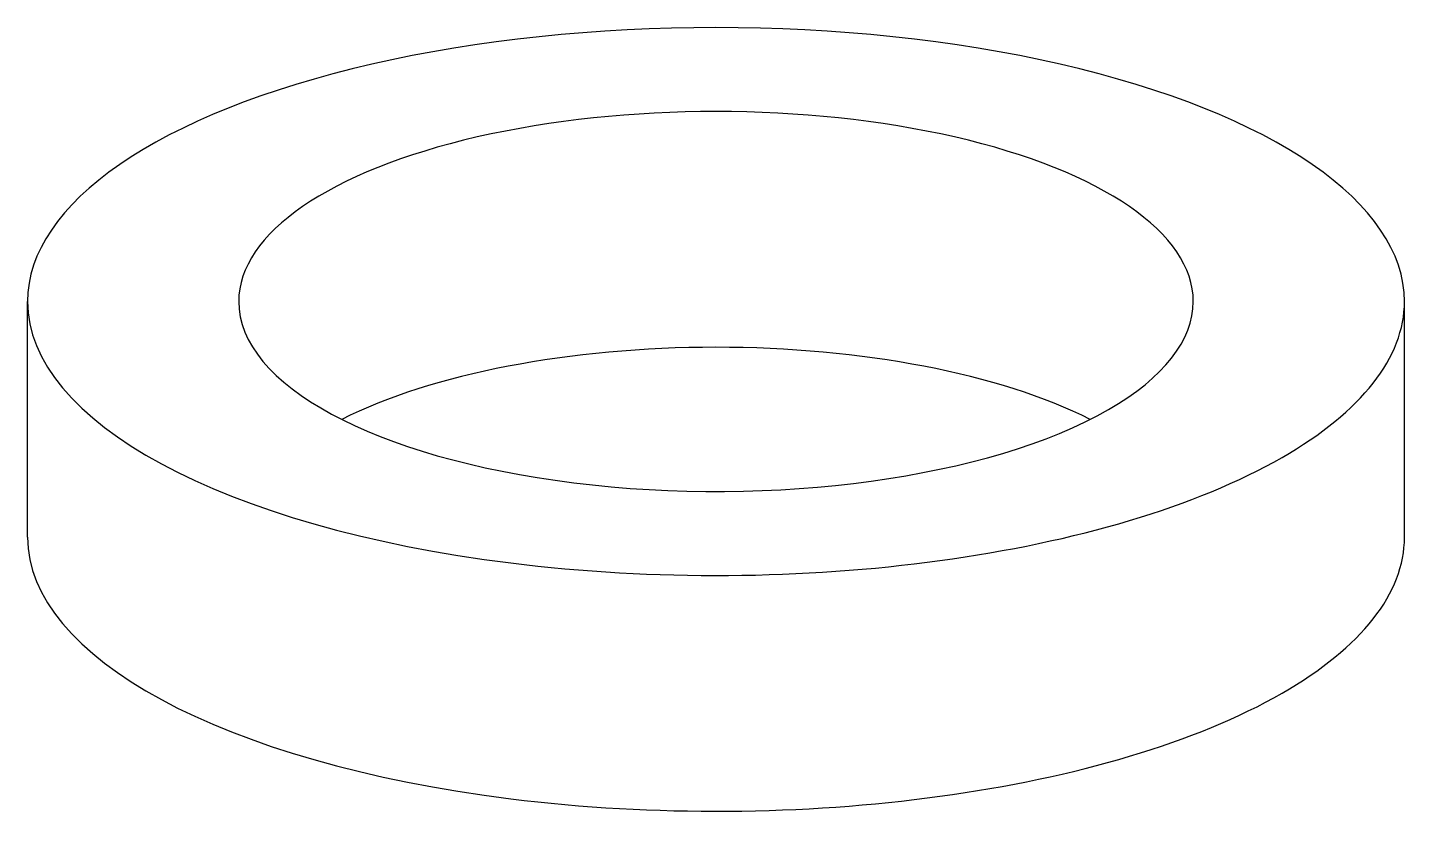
# Model space of a CAD drawing. Header units: millimetres. Extents: x -3.75 to 3.75, y -2.26 to 2.13.
import ezdxf

# ---------------------------------------------------------------- set-up
doc = ezdxf.new("R2010")
doc.units = ezdxf.units.MM
doc.layers.add('visible', color=7, linetype='Continuous')

msp = doc.modelspace()

# ---------------------------------------------------------------- linework, layer by layer
at = {"layer": 'visible'}
for p, q in [((-3.75, -0.6422), (-3.75, 0.6422)), ((3.75, -0.6422), (3.75, 0.6422))]:
    msp.add_line(p, q, dxfattribs=at)
for centre, major_axis, start_param, end_param in [((0, 0.6422), (3.75, 0), 0, 3.141593), ((0, 0.6422), (2.6, 0), 0, 3.141593), ((0, 0.6422), (3.75, 0), 3.141593, 5.677641), ((0, 0.6422), (2.6, 0), 3.141593, 5.677641), ((0, 0.6422), (2.6, 0), 5.677641, 6.283185), ((0, 0.6422), (3.75, 0), 5.677641, 6.283185), ((0, -0.6422), (2.6, 0), 0.669433, 2.47216), ((0, -0.6422), (3.75, 0), 3.141593, 5.677641), ((0, -0.6422), (3.75, 0), 5.677641, 6.283185)]:
    msp.add_ellipse(centre, major_axis=major_axis, ratio=0.398018, start_param=start_param, end_param=end_param, dxfattribs=at)

doc.saveas('drawing.dxf')
